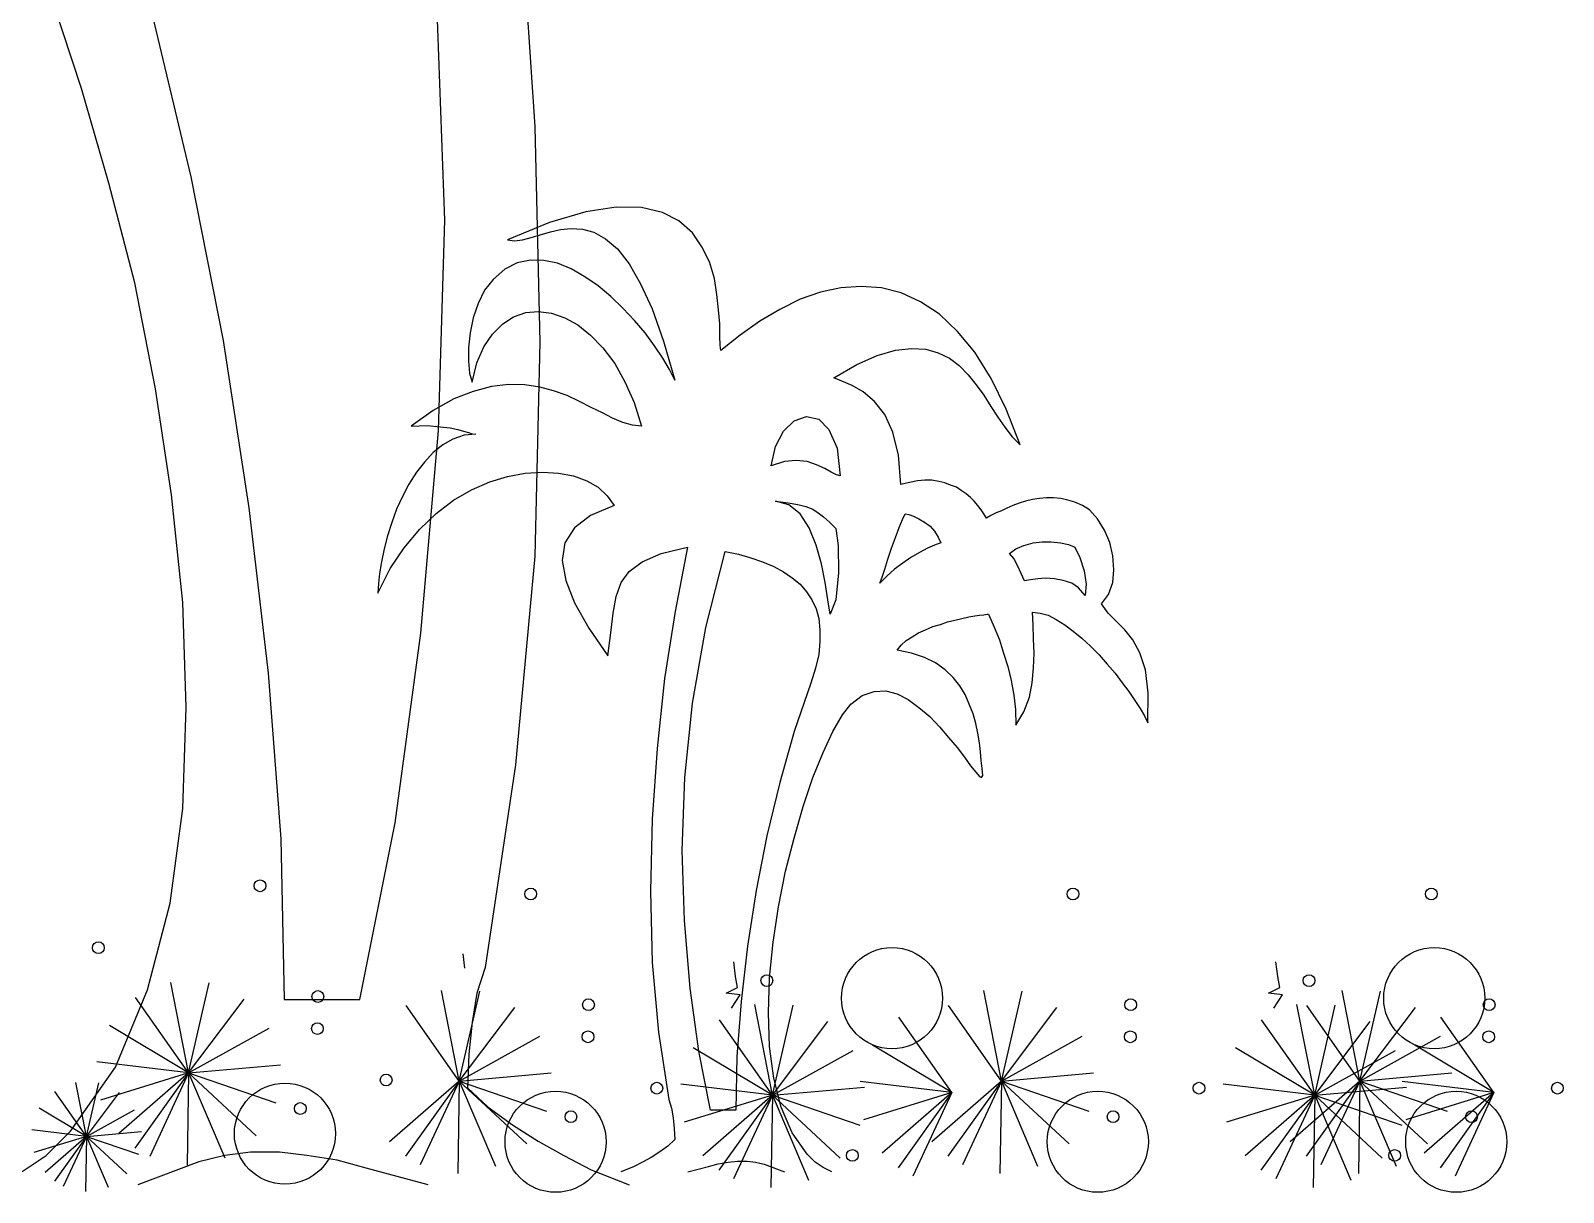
# Model space of a CAD drawing. Header units: millimetres. Extents: x 342.7 to 347.53, y 2574.37 to 2579.94.
# Drawn here: x 344.587 to 347.531, y 2574.367 to 2576.599 of the extents above; entities that cross this region are included whole.
import ezdxf

# ---------------------------------------------------------------- set-up
doc = ezdxf.new("R2010")
doc.units = ezdxf.units.MM
doc.header["$LTSCALE"] = 10
doc.layers.add('Vegetais', color=94, linetype='Continuous')

msp = doc.modelspace()

# ---------------------------------------------------------------- linework, layer by layer
at = {"layer": 'Vegetais', "color": 34}
for p, q in [((345.5274, 2576.8213), (345.5553, 2576.4138)), ((344.6847, 2576.488), (344.6292, 2576.6546)), ((344.7372, 2576.3058), (344.6847, 2576.488)), ((345.5553, 2576.4138), (345.5645, 2576.0001)), ((344.7866, 2576.1143), (344.7372, 2576.3058)), ((344.8267, 2575.9106), (344.7866, 2576.1143)), ((345.5645, 2576.0001), (345.5553, 2575.5896)), ((344.8576, 2575.7068), (344.8267, 2575.9106)), ((344.8792, 2575.5), (344.8576, 2575.7068)), ((345.5553, 2575.5896), (345.5182, 2575.1881)), ((345.8485, 2575.6064), (345.8249, 2575.4829)), ((344.8854, 2575.2993), (344.8792, 2575.5)), ((345.8249, 2575.4829), (345.8043, 2575.3543)), ((345.8043, 2575.3543), (345.7899, 2575.2195)), ((344.8792, 2575.1048), (344.8854, 2575.2993)), ((346.1274, 2575.2524), (346.146, 2575.2843)), ((346.1089, 2575.2123), (346.1274, 2575.2524)), ((345.7899, 2575.2195), (345.7806, 2575.0837)), ((346.0893, 2575.1639), (346.1089, 2575.2123)), ((345.5182, 2575.1881), (345.4595, 2574.7992)), ((346.0708, 2575.1084), (346.0893, 2575.1639)), ((344.8546, 2574.9227), (344.8792, 2575.1048)), ((345.7806, 2575.0837), (345.7776, 2574.9458)), ((346.0533, 2575.0477), (346.0708, 2575.1084)), ((346.0368, 2574.9838), (346.0533, 2575.0477)), ((346.0235, 2574.9159), (346.0368, 2574.9838)), ((345.7776, 2574.9458), (345.7806, 2574.8089)), ((344.8113, 2574.756), (344.8546, 2574.9227)), ((346.0132, 2574.848), (346.0235, 2574.9159)), ((345.7806, 2574.8089), (345.793, 2574.6751)), ((344.7496, 2574.6077), (344.8113, 2574.756)), ((345.793, 2574.6751), (345.8126, 2574.5455)), ((344.6631, 2574.4843), (344.7496, 2574.6077)), ((345.8177, 2574.529), (345.8208, 2574.5105)), ((344.6168, 2574.438), (344.6631, 2574.4843)), ((345.8239, 2574.4683), (345.8105, 2574.4559)), ((345.8228, 2574.4899), (345.8239, 2574.4683)), ((344.5705, 2574.4071), (344.6168, 2574.438)), ((345.7786, 2574.4343), (345.7621, 2574.425)), ((345.7951, 2574.4446), (345.7786, 2574.4343)), ((345.8105, 2574.4559), (345.7951, 2574.4446)), ((345.6633, 2574.4102), (345.7366, 2574.3816)), ((345.7446, 2574.4158), (345.7202, 2574.4063)), ((345.7621, 2574.425), (345.7446, 2574.4158))]:
    msp.add_line(p, q, dxfattribs=at)
at = {"layer": 'Vegetais'}
for p, q in [((345.7117, 2576.2599), (345.653, 2576.2507)), ((345.7601, 2576.2589), (345.7117, 2576.2599)), ((345.5831, 2576.2301), (345.5028, 2576.1972)), ((345.653, 2576.2507), (345.5831, 2576.2301)), ((345.8002, 2576.2497), (345.7601, 2576.2589)), ((345.8321, 2576.2332), (345.8002, 2576.2497)), ((345.8578, 2576.2105), (345.8321, 2576.2332)), ((345.5316, 2576.1972), (345.5481, 2576.2013)), ((345.5481, 2576.2013), (345.5656, 2576.2064)), ((345.5656, 2576.2064), (345.5851, 2576.2126)), ((345.5851, 2576.2126), (345.6047, 2576.2167)), ((345.6047, 2576.2167), (345.6252, 2576.2188)), ((345.6252, 2576.2188), (345.6469, 2576.2177)), ((345.6469, 2576.2177), (345.6685, 2576.2116)), ((345.6685, 2576.2116), (345.6911, 2576.1992)), ((345.8763, 2576.1838), (345.8578, 2576.2105)), ((345.5028, 2576.1972), (345.5162, 2576.1951)), ((345.5162, 2576.1951), (345.5316, 2576.1972)), ((345.6911, 2576.1992), (345.7138, 2576.1797)), ((345.7138, 2576.1797), (345.7364, 2576.1508)), ((345.8907, 2576.155), (345.8763, 2576.1838)), ((345.5213, 2576.1529), (345.4977, 2576.1405)), ((345.547, 2576.158), (345.5213, 2576.1529)), ((345.5728, 2576.157), (345.547, 2576.158)), ((345.5985, 2576.1519), (345.5728, 2576.157)), ((345.6252, 2576.1416), (345.5985, 2576.1519)), ((345.651, 2576.1262), (345.6252, 2576.1416)), ((345.7364, 2576.1508), (345.758, 2576.1128)), ((345.9, 2576.123), (345.8907, 2576.155)), ((345.475, 2576.121), (345.4585, 2576.1004)), ((345.4977, 2576.1405), (345.475, 2576.121)), ((345.6767, 2576.1087), (345.651, 2576.1262)), ((345.758, 2576.1128), (345.7806, 2576.0644)), ((345.9051, 2576.0922), (345.9, 2576.123)), ((345.4585, 2576.1004), (345.4462, 2576.0747)), ((345.7014, 2576.0881), (345.6767, 2576.1087)), ((345.7251, 2576.0654), (345.7014, 2576.0881)), ((345.9082, 2576.0623), (345.9051, 2576.0922)), ((346.0646, 2576.0829), (346.0255, 2576.0634)), ((346.1038, 2576.0963), (346.0646, 2576.0829)), ((346.1429, 2576.1045), (346.1038, 2576.0963)), ((346.182, 2576.1076), (346.1429, 2576.1045)), ((346.2211, 2576.1045), (346.182, 2576.1076)), ((346.2591, 2576.0953), (346.2211, 2576.1045)), ((346.2962, 2576.0778), (346.2591, 2576.0953)), ((345.4462, 2576.0747), (345.4369, 2576.0469)), ((345.5141, 2576.049), (345.5378, 2576.0572)), ((345.5378, 2576.0572), (345.5615, 2576.0593)), ((345.5615, 2576.0593), (345.5872, 2576.0562)), ((345.5872, 2576.0562), (345.6129, 2576.0469)), ((345.7467, 2576.0418), (345.7251, 2576.0654)), ((345.7806, 2576.0644), (345.8023, 2576.0026)), ((345.9103, 2576.0356), (345.9082, 2576.0623)), ((346.0255, 2576.0634), (345.9875, 2576.0408)), ((346.3322, 2576.0541), (346.2962, 2576.0778)), ((346.3672, 2576.0212), (346.3322, 2576.0541)), ((345.4369, 2576.0469), (345.4308, 2576.0181)), ((345.474, 2576.016), (345.4935, 2576.0356)), ((345.4935, 2576.0356), (345.5141, 2576.049)), ((345.6129, 2576.0469), (345.6376, 2576.0335)), ((345.6376, 2576.0335), (345.6623, 2576.014)), ((345.7673, 2576.0181), (345.7467, 2576.0418)), ((345.9103, 2576.0119), (345.9103, 2576.0356)), ((345.9875, 2576.0408), (345.9494, 2576.014)), ((345.4308, 2576.0181), (345.4277, 2575.9893)), ((345.4575, 2575.9913), (345.474, 2576.016)), ((345.6623, 2576.014), (345.686, 2575.9893)), ((345.7848, 2575.9934), (345.7673, 2576.0181)), ((345.8023, 2576.0026), (345.8239, 2575.9275)), ((345.9113, 2575.9944), (345.9103, 2576.0119)), ((345.9123, 2575.9841), (345.9113, 2575.9944)), ((345.9494, 2576.014), (345.9123, 2575.9841)), ((346.4001, 2575.9811), (346.3672, 2576.0212)), ((345.4277, 2575.9893), (345.4277, 2575.9636)), ((345.4441, 2575.9605), (345.4575, 2575.9913)), ((345.686, 2575.9893), (345.7086, 2575.9594)), ((345.8012, 2575.9697), (345.7848, 2575.9934)), ((345.8136, 2575.9481), (345.8012, 2575.9697)), ((346.1737, 2575.9574), (346.2128, 2575.9749)), ((346.2128, 2575.9749), (346.2478, 2575.9851)), ((346.2478, 2575.9851), (346.2787, 2575.9883)), ((346.2787, 2575.9883), (346.3065, 2575.9872)), ((346.3065, 2575.9872), (346.3301, 2575.98)), ((346.3301, 2575.98), (346.3518, 2575.9697)), ((346.3518, 2575.9697), (346.3703, 2575.9553)), ((346.432, 2575.9306), (346.4001, 2575.9811)), ((345.4277, 2575.9636), (345.4297, 2575.9409)), ((345.4297, 2575.9409), (345.4349, 2575.9234)), ((345.4349, 2575.9234), (345.4441, 2575.9605)), ((345.7086, 2575.9594), (345.7282, 2575.9244)), ((345.8239, 2575.9275), (345.8136, 2575.9481)), ((346.1295, 2575.9316), (346.1737, 2575.9574)), ((346.3703, 2575.9553), (346.3878, 2575.9378)), ((346.3878, 2575.9378), (346.4032, 2575.9183)), ((345.4369, 2575.9059), (345.3999, 2575.8915)), ((345.4719, 2575.9152), (345.4369, 2575.9059)), ((345.5048, 2575.9193), (345.4719, 2575.9152)), ((345.5357, 2575.9183), (345.5048, 2575.9193)), ((345.5645, 2575.9142), (345.5357, 2575.9183)), ((345.5913, 2575.9069), (345.5645, 2575.9142)), ((345.617, 2575.8977), (345.5913, 2575.9069)), ((345.7282, 2575.9244), (345.7457, 2575.8843)), ((346.1449, 2575.9255), (346.1295, 2575.9316)), ((346.1645, 2575.9172), (346.1449, 2575.9255)), ((346.1861, 2575.9049), (346.1645, 2575.9172)), ((346.4032, 2575.9183), (346.4176, 2575.8987)), ((346.4608, 2575.8719), (346.432, 2575.9306)), ((345.3999, 2575.8915), (345.3598, 2575.8689)), ((345.6407, 2575.8864), (345.617, 2575.8977)), ((345.6634, 2575.875), (345.6407, 2575.8864)), ((345.7457, 2575.8843), (345.7601, 2575.839)), ((346.2077, 2575.8864), (346.1861, 2575.9049)), ((346.2272, 2575.8617), (346.2077, 2575.8864)), ((346.4176, 2575.8987), (346.431, 2575.8771)), ((346.431, 2575.8771), (346.4444, 2575.8565)), ((345.3598, 2575.8689), (345.3176, 2575.839)), ((345.6849, 2575.8647), (345.6634, 2575.875)), ((345.7045, 2575.8545), (345.6849, 2575.8647)), ((345.7241, 2575.8462), (345.7045, 2575.8545)), ((346.0328, 2575.8297), (346.0533, 2575.8493)), ((346.0533, 2575.8493), (346.077, 2575.8576)), ((346.077, 2575.8576), (346.1007, 2575.8524)), ((346.1007, 2575.8524), (346.1202, 2575.8329)), ((346.2427, 2575.8277), (346.2272, 2575.8617)), ((346.4444, 2575.8565), (346.4578, 2575.837)), ((346.4876, 2575.803), (346.4608, 2575.8719)), ((345.3176, 2575.839), (345.3484, 2575.8401)), ((345.3484, 2575.8401), (345.3731, 2575.838)), ((345.3731, 2575.838), (345.3927, 2575.8359)), ((345.3927, 2575.8359), (345.4071, 2575.8329)), ((345.4194, 2575.8215), (345.3978, 2575.8143)), ((345.4071, 2575.8329), (345.4184, 2575.8297)), ((345.4184, 2575.8297), (345.4277, 2575.8267)), ((345.4421, 2575.8236), (345.4194, 2575.8215)), ((345.4277, 2575.8267), (345.4349, 2575.8246)), ((345.4349, 2575.8246), (345.4421, 2575.8236)), ((345.7426, 2575.8411), (345.7241, 2575.8462)), ((345.7601, 2575.839), (345.7426, 2575.8411)), ((346.0173, 2575.7999), (346.0328, 2575.8297)), ((346.1202, 2575.8329), (346.1357, 2575.7968)), ((346.254, 2575.7835), (346.2427, 2575.8277)), ((346.4578, 2575.837), (346.4722, 2575.8184)), ((346.4722, 2575.8184), (346.4876, 2575.803)), ((345.3598, 2575.7886), (345.3433, 2575.7701)), ((345.3783, 2575.803), (345.3598, 2575.7886)), ((345.3978, 2575.8143), (345.3783, 2575.803)), ((346.0091, 2575.7629), (346.0173, 2575.7999)), ((346.1357, 2575.7968), (346.1418, 2575.7433)), ((345.3433, 2575.7701), (345.3279, 2575.7505)), ((346.0348, 2575.7711), (346.0091, 2575.7629)), ((346.0575, 2575.7732), (346.0348, 2575.7711)), ((346.078, 2575.7711), (346.0575, 2575.7732)), ((346.0965, 2575.7649), (346.078, 2575.7711)), ((346.112, 2575.7577), (346.0965, 2575.7649)), ((346.2581, 2575.7268), (346.254, 2575.7835)), ((345.3279, 2575.7505), (345.3134, 2575.7279)), ((345.4338, 2575.7166), (345.4688, 2575.732)), ((345.4688, 2575.732), (345.5028, 2575.7423)), ((345.5028, 2575.7423), (345.5368, 2575.7485)), ((345.5368, 2575.7485), (345.5697, 2575.7505)), ((345.5697, 2575.7505), (345.6006, 2575.7485)), ((345.6006, 2575.7485), (345.6294, 2575.7433)), ((345.6294, 2575.7433), (345.6551, 2575.734)), ((345.6551, 2575.734), (345.6767, 2575.7217)), ((346.1243, 2575.7505), (346.112, 2575.7577)), ((346.1346, 2575.7454), (346.1243, 2575.7505)), ((346.1418, 2575.7433), (346.1346, 2575.7454)), ((346.2746, 2575.731), (346.2581, 2575.7268)), ((346.29, 2575.734), (346.2746, 2575.731)), ((346.3044, 2575.7351), (346.29, 2575.734)), ((346.3178, 2575.7351), (346.3044, 2575.7351)), ((346.3312, 2575.733), (346.3178, 2575.7351)), ((346.3425, 2575.73), (346.3312, 2575.733)), ((346.3538, 2575.7258), (346.3425, 2575.73)), ((345.3011, 2575.7042), (345.2898, 2575.6795)), ((345.3134, 2575.7279), (345.3011, 2575.7042)), ((345.3988, 2575.697), (345.4338, 2575.7166)), ((345.6767, 2575.7217), (345.6942, 2575.7053)), ((345.6942, 2575.7053), (345.7076, 2575.6867)), ((346.3651, 2575.7217), (346.3538, 2575.7258)), ((346.3744, 2575.7155), (346.3651, 2575.7217)), ((346.3837, 2575.7093), (346.3744, 2575.7155)), ((346.3919, 2575.7022), (346.3837, 2575.7093)), ((346.3991, 2575.695), (346.3919, 2575.7022)), ((346.5247, 2575.7001), (346.5113, 2575.698)), ((346.538, 2575.7011), (346.5247, 2575.7001)), ((346.5514, 2575.7011), (346.538, 2575.7011)), ((346.5658, 2575.7001), (346.5514, 2575.7011)), ((346.5792, 2575.697), (346.5658, 2575.7001)), ((345.2898, 2575.6795), (345.2805, 2575.6538)), ((345.334, 2575.6414), (345.3659, 2575.6713)), ((345.3659, 2575.6713), (345.3988, 2575.697)), ((345.7076, 2575.6867), (345.6623, 2575.6672)), ((346.0173, 2575.695), (346.042, 2575.6919)), ((346.043, 2575.6878), (346.0173, 2575.695)), ((346.042, 2575.6919), (346.0605, 2575.6888)), ((346.0646, 2575.6703), (346.043, 2575.6878)), ((346.0605, 2575.6888), (346.076, 2575.6847)), ((346.076, 2575.6847), (346.0893, 2575.6795)), ((346.0893, 2575.6795), (346.0996, 2575.6723)), ((346.0996, 2575.6723), (346.1099, 2575.6651)), ((346.4063, 2575.6867), (346.3991, 2575.695)), ((346.4125, 2575.6785), (346.4063, 2575.6867)), ((346.4176, 2575.6703), (346.4125, 2575.6785)), ((346.4413, 2575.6723), (346.431, 2575.6672)), ((346.4516, 2575.6764), (346.4413, 2575.6723)), ((346.4619, 2575.6816), (346.4516, 2575.6764)), ((346.4732, 2575.6867), (346.4619, 2575.6816)), ((346.4855, 2575.6908), (346.4732, 2575.6867)), ((346.4979, 2575.695), (346.4855, 2575.6908)), ((346.5113, 2575.698), (346.4979, 2575.695)), ((346.5926, 2575.6929), (346.5792, 2575.697)), ((346.607, 2575.6867), (346.5926, 2575.6929)), ((346.6204, 2575.6785), (346.607, 2575.6867)), ((346.6358, 2575.661), (346.6204, 2575.6785)), ((345.2805, 2575.6538), (345.2723, 2575.6281)), ((345.3042, 2575.6054), (345.334, 2575.6414)), ((345.6314, 2575.6435), (345.6129, 2575.6147)), ((345.6623, 2575.6672), (345.6314, 2575.6435)), ((346.0821, 2575.6435), (346.0646, 2575.6703)), ((346.0955, 2575.6106), (346.0821, 2575.6435)), ((346.1099, 2575.6651), (346.1212, 2575.6548)), ((346.1212, 2575.6548), (346.1336, 2575.6425)), ((346.1336, 2575.6425), (346.1377, 2575.6095)), ((346.2478, 2575.625), (346.255, 2575.6445)), ((346.255, 2575.6445), (346.2612, 2575.66)), ((346.2612, 2575.66), (346.2664, 2575.6703)), ((346.2664, 2575.6703), (346.2736, 2575.6692)), ((346.2736, 2575.6692), (346.2828, 2575.6661)), ((346.2828, 2575.6661), (346.2931, 2575.661)), ((346.2931, 2575.661), (346.3034, 2575.6548)), ((346.3034, 2575.6548), (346.3147, 2575.6466)), ((346.3147, 2575.6466), (346.3229, 2575.6373)), ((346.4228, 2575.662), (346.4176, 2575.6703)), ((346.431, 2575.6672), (346.4228, 2575.662)), ((346.6492, 2575.6394), (346.6358, 2575.661)), ((345.2723, 2575.6281), (345.2661, 2575.6034)), ((345.6129, 2575.6147), (345.6077, 2575.5807)), ((346.2406, 2575.6044), (346.2478, 2575.625)), ((346.3229, 2575.6373), (346.3301, 2575.626)), ((346.3353, 2575.6147), (346.3229, 2575.6106)), ((346.3301, 2575.626), (346.3353, 2575.6147)), ((346.4948, 2575.6095), (346.5123, 2575.6147)), ((346.5123, 2575.6147), (346.5298, 2575.6168)), ((346.5298, 2575.6168), (346.5473, 2575.6168)), ((346.5473, 2575.6168), (346.5648, 2575.6147)), ((346.5648, 2575.6147), (346.5802, 2575.6116)), ((346.5802, 2575.6116), (346.5926, 2575.6064)), ((346.6595, 2575.6157), (346.6492, 2575.6394)), ((346.6656, 2575.59), (346.6595, 2575.6157)), ((345.2661, 2575.6034), (345.2609, 2575.5786)), ((345.2774, 2575.5653), (345.3042, 2575.6054)), ((345.7611, 2575.5786), (345.7981, 2575.5941)), ((345.7981, 2575.5941), (345.8485, 2575.6064)), ((346.1058, 2575.5746), (346.0955, 2575.6106)), ((346.1377, 2575.6095), (346.1387, 2575.5571)), ((346.2272, 2575.5643), (346.2334, 2575.5838)), ((346.2334, 2575.5838), (346.2406, 2575.6044)), ((346.2777, 2575.5869), (346.2622, 2575.5756)), ((346.2941, 2575.5961), (346.2777, 2575.5869)), ((346.3096, 2575.6044), (346.2941, 2575.5961)), ((346.3229, 2575.6106), (346.3096, 2575.6044)), ((346.467, 2575.5941), (346.4794, 2575.6034)), ((346.4753, 2575.5848), (346.467, 2575.5941)), ((346.4825, 2575.5715), (346.4753, 2575.5848)), ((346.4794, 2575.6034), (346.4948, 2575.6095)), ((346.5926, 2575.6064), (346.6018, 2575.5869)), ((346.6018, 2575.5869), (346.6101, 2575.5612)), ((346.6677, 2575.5632), (346.6656, 2575.59)), ((345.2537, 2575.5179), (345.2774, 2575.5653)), ((345.2569, 2575.556), (345.2548, 2575.5365)), ((345.2609, 2575.5786), (345.2569, 2575.556)), ((345.6077, 2575.5807), (345.615, 2575.5426)), ((345.7209, 2575.5385), (345.7364, 2575.5601)), ((345.7364, 2575.5601), (345.7611, 2575.5786)), ((346.113, 2575.5385), (346.1058, 2575.5746)), ((346.1387, 2575.5571), (346.1336, 2575.5056)), ((346.2221, 2575.5488), (346.2272, 2575.5643)), ((346.2458, 2575.5643), (346.2314, 2575.5509)), ((346.2622, 2575.5756), (346.2458, 2575.5643)), ((346.4897, 2575.556), (346.4825, 2575.5715)), ((346.4958, 2575.5416), (346.4897, 2575.556)), ((346.6101, 2575.5612), (346.6142, 2575.5354)), ((346.6656, 2575.5385), (346.6677, 2575.5632)), ((345.2548, 2575.5365), (345.2537, 2575.5179)), ((345.615, 2575.5426), (345.6314, 2575.4994)), ((345.7117, 2575.5118), (345.7209, 2575.5385)), ((346.1182, 2575.5056), (346.113, 2575.5385)), ((346.2314, 2575.5509), (346.218, 2575.5375)), ((346.218, 2575.5375), (346.2221, 2575.5488)), ((346.5072, 2575.5437), (346.4958, 2575.5416)), ((346.5215, 2575.5457), (346.5072, 2575.5437)), ((346.537, 2575.5468), (346.5215, 2575.5457)), ((346.5535, 2575.5457), (346.537, 2575.5468)), ((346.5699, 2575.5426), (346.5535, 2575.5457)), ((346.5864, 2575.5375), (346.5699, 2575.5426)), ((346.5998, 2575.5282), (346.5864, 2575.5375)), ((346.6121, 2575.5138), (346.5998, 2575.5282)), ((346.6142, 2575.5354), (346.6121, 2575.5138)), ((346.6574, 2575.5159), (346.6656, 2575.5385)), ((345.6314, 2575.4994), (345.6592, 2575.4511)), ((345.7055, 2575.4799), (345.7117, 2575.5118)), ((346.1223, 2575.4778), (346.1182, 2575.5056)), ((346.1336, 2575.5056), (346.1223, 2575.4778)), ((346.644, 2575.4974), (346.6574, 2575.5159)), ((346.6564, 2575.4799), (346.644, 2575.4974)), ((345.7014, 2575.4418), (345.7055, 2575.4799)), ((346.3476, 2575.4634), (346.3621, 2575.4665)), ((346.3621, 2575.4665), (346.3754, 2575.4696)), ((346.3754, 2575.4696), (346.3888, 2575.4727)), ((346.3888, 2575.4727), (346.4001, 2575.4747)), ((346.4001, 2575.4747), (346.4094, 2575.4757)), ((346.4094, 2575.4757), (346.4176, 2575.4768)), ((346.4176, 2575.4768), (346.4238, 2575.4778)), ((346.4238, 2575.4778), (346.4269, 2575.4778)), ((346.4269, 2575.4778), (346.4372, 2575.4531)), ((346.5113, 2575.4819), (346.5257, 2575.4799)), ((346.5123, 2575.4572), (346.5113, 2575.4819)), ((346.5257, 2575.4799), (346.5411, 2575.4757)), ((346.5411, 2575.4757), (346.5565, 2575.4675)), ((346.5565, 2575.4675), (346.573, 2575.4572)), ((346.6718, 2575.4644), (346.6564, 2575.4799)), ((346.6883, 2575.448), (346.6718, 2575.4644)), ((345.6592, 2575.4511), (345.6952, 2575.3975)), ((345.6952, 2575.3975), (345.7014, 2575.4418)), ((346.2797, 2575.4346), (346.2921, 2575.4418)), ((346.2921, 2575.4418), (346.3054, 2575.448)), ((346.3054, 2575.448), (346.3199, 2575.4542)), ((346.3199, 2575.4542), (346.3343, 2575.4582)), ((346.3343, 2575.4582), (346.3476, 2575.4634)), ((346.4372, 2575.4531), (346.4475, 2575.4284)), ((346.5133, 2575.4305), (346.5123, 2575.4572)), ((346.573, 2575.4572), (346.5895, 2575.4449)), ((346.5895, 2575.4449), (346.606, 2575.4315)), ((346.7037, 2575.4284), (346.6883, 2575.448)), ((346.2509, 2575.4089), (346.2591, 2575.4181)), ((346.2787, 2575.4027), (346.2509, 2575.4089)), ((346.2591, 2575.4181), (346.2684, 2575.4274)), ((346.2684, 2575.4274), (346.2797, 2575.4346)), ((346.4475, 2575.4284), (346.4557, 2575.4027)), ((346.5144, 2575.4027), (346.5133, 2575.4305)), ((346.606, 2575.4315), (346.6224, 2575.4161)), ((346.6224, 2575.4161), (346.6389, 2575.3996)), ((346.7171, 2575.4037), (346.7037, 2575.4284)), ((346.3034, 2575.3945), (346.2787, 2575.4027)), ((346.325, 2575.3842), (346.3034, 2575.3945)), ((346.3436, 2575.3708), (346.325, 2575.3842)), ((346.4557, 2575.4027), (346.464, 2575.377)), ((346.464, 2575.377), (346.4701, 2575.3502)), ((346.5133, 2575.3749), (346.5144, 2575.4027)), ((346.6389, 2575.3996), (346.6543, 2575.3821)), ((346.6543, 2575.3821), (346.6698, 2575.3646)), ((346.7284, 2575.3708), (346.7171, 2575.4037)), ((346.359, 2575.3564), (346.3436, 2575.3708)), ((346.3713, 2575.3399), (346.359, 2575.3564)), ((346.4701, 2575.3502), (346.4753, 2575.3224)), ((346.5102, 2575.3461), (346.5133, 2575.3749)), ((346.6698, 2575.3646), (346.6831, 2575.3461)), ((346.7336, 2575.3265), (346.7284, 2575.3708)), ((346.1624, 2575.3049), (346.184, 2575.3214)), ((346.184, 2575.3214), (346.2067, 2575.3296)), ((346.2067, 2575.3296), (346.2293, 2575.3307)), ((346.2293, 2575.3307), (346.2509, 2575.3245)), ((346.2509, 2575.3245), (346.2725, 2575.3142)), ((346.3816, 2575.3235), (346.3713, 2575.3399)), ((346.3898, 2575.3049), (346.3816, 2575.3235)), ((346.4753, 2575.3224), (346.4783, 2575.2946)), ((346.4948, 2575.2905), (346.5051, 2575.3183)), ((346.5051, 2575.3183), (346.5102, 2575.3461)), ((346.6831, 2575.3461), (346.6965, 2575.3296)), ((346.6965, 2575.3296), (346.7078, 2575.3121)), ((346.7326, 2575.2689), (346.7336, 2575.3265)), ((346.146, 2575.2843), (346.1624, 2575.3049)), ((346.2725, 2575.3142), (346.2931, 2575.2988)), ((346.2931, 2575.2988), (346.3137, 2575.2813)), ((346.3971, 2575.2864), (346.3898, 2575.3049)), ((346.4783, 2575.2946), (346.4794, 2575.2648)), ((346.4794, 2575.2648), (346.4948, 2575.2905)), ((346.7078, 2575.3121), (346.7181, 2575.2967)), ((346.7181, 2575.2967), (346.7264, 2575.2823)), ((346.3137, 2575.2813), (346.3322, 2575.2617)), ((346.3322, 2575.2617), (346.3497, 2575.2411)), ((346.4022, 2575.2679), (346.3971, 2575.2864)), ((346.4063, 2575.2493), (346.4022, 2575.2679)), ((346.7264, 2575.2823), (346.7326, 2575.2689)), ((346.3497, 2575.2411), (346.3662, 2575.2216)), ((346.4094, 2575.2308), (346.4063, 2575.2493)), ((346.4115, 2575.2133), (346.4094, 2575.2308)), ((346.3662, 2575.2216), (346.3806, 2575.2031)), ((346.3806, 2575.2031), (346.3919, 2575.1866)), ((346.4125, 2575.1969), (346.4115, 2575.2133)), ((346.3919, 2575.1866), (346.4022, 2575.1742)), ((346.4022, 2575.1742), (346.4094, 2575.166)), ((346.4145, 2575.1814), (346.4125, 2575.1969)), ((346.4156, 2575.1681), (346.4145, 2575.1814)), ((346.4094, 2575.166), (346.4135, 2575.1639)), ((346.4135, 2575.1639), (346.4156, 2575.1681)), ((346.006, 2574.7791), (346.0132, 2574.848)), ((345.4207, 2574.7977), (345.4173, 2574.8255)), ((345.4595, 2574.7992), (345.4441, 2574.7498)), ((345.9406, 2574.7819), (345.9372, 2574.8098)), ((346.9821, 2574.7819), (346.9787, 2574.8098)), ((344.8901, 2574.5965), (344.8561, 2574.7705)), ((344.8901, 2574.5965), (344.9298, 2574.7693)), ((345.9228, 2574.7499), (345.9448, 2574.7608)), ((345.9448, 2574.7608), (345.9406, 2574.7819)), ((346.0039, 2574.7122), (346.006, 2574.7791)), ((346.9644, 2574.7499), (346.9864, 2574.7608)), ((346.9864, 2574.7608), (346.9821, 2574.7819)), ((344.8901, 2574.5965), (344.7882, 2574.7416)), ((344.8901, 2574.5965), (344.9967, 2574.7382)), ((345.41, 2574.5807), (345.3759, 2574.7548)), ((345.41, 2574.5807), (345.4497, 2574.7536)), ((345.4441, 2574.7498), (345.4348, 2574.6942)), ((345.9499, 2574.7465), (345.9228, 2574.7499)), ((345.933, 2574.7212), (345.9499, 2574.7465)), ((346.4515, 2574.5807), (346.4175, 2574.7548)), ((346.4515, 2574.5807), (346.4912, 2574.7536)), ((346.9915, 2574.7465), (346.9644, 2574.7499)), ((346.9746, 2574.7212), (346.9915, 2574.7465)), ((347.14, 2574.5807), (347.106, 2574.7548)), ((347.14, 2574.5807), (347.1797, 2574.7536)), ((345.41, 2574.5807), (345.3081, 2574.7259)), ((345.41, 2574.5807), (345.5165, 2574.7225)), ((346.0116, 2574.5537), (345.9097, 2574.6988)), ((346.0116, 2574.5537), (345.9775, 2574.7277)), ((346.006, 2574.6473), (346.0039, 2574.7122)), ((346.0116, 2574.5537), (346.0513, 2574.7265)), ((346.356, 2574.5587), (346.2541, 2574.7038)), ((346.4515, 2574.5807), (346.3496, 2574.7259)), ((346.4515, 2574.5807), (346.5581, 2574.7225)), ((347.0532, 2574.5537), (346.9513, 2574.6988)), ((347.0532, 2574.5537), (347.0191, 2574.7277)), ((347.14, 2574.5807), (347.0381, 2574.7259)), ((347.0532, 2574.5537), (347.0928, 2574.7265)), ((347.14, 2574.5807), (347.2466, 2574.7225)), ((347.3975, 2574.5587), (347.2956, 2574.7038)), ((344.8901, 2574.5965), (344.738, 2574.6876)), ((344.8901, 2574.5965), (345.0451, 2574.6826)), ((345.4348, 2574.6942), (345.4286, 2574.6325)), ((346.0116, 2574.5537), (346.1182, 2574.6954)), ((347.0532, 2574.5537), (347.1597, 2574.6954)), ((345.41, 2574.5807), (345.565, 2574.6669)), ((346.0116, 2574.5537), (345.8595, 2574.6448)), ((346.0142, 2574.5866), (346.006, 2574.6473)), ((346.356, 2574.5587), (346.2038, 2574.6498)), ((346.4515, 2574.5807), (346.6065, 2574.6669)), ((347.0532, 2574.5537), (346.901, 2574.6448)), ((347.14, 2574.5807), (347.295, 2574.6669)), ((347.3975, 2574.5587), (347.2454, 2574.6498)), ((344.8901, 2574.5965), (344.7141, 2574.6179)), ((344.8901, 2574.5965), (345.0668, 2574.6121)), ((345.4286, 2574.6325), (345.4256, 2574.5676)), ((346.0116, 2574.5537), (346.1666, 2574.6398)), ((347.0532, 2574.5537), (347.2082, 2574.6398)), ((344.8901, 2574.5965), (344.7206, 2574.5444)), ((344.8901, 2574.5965), (344.7564, 2574.48)), ((344.8901, 2574.5965), (344.787, 2574.4522)), ((344.8901, 2574.5965), (344.8154, 2574.4357)), ((344.8901, 2574.5965), (344.8873, 2574.4192)), ((344.8901, 2574.5965), (345.0579, 2574.5389)), ((344.8901, 2574.5965), (345.02, 2574.4757)), ((344.8901, 2574.5965), (344.9596, 2574.4333)), ((345.41, 2574.5807), (345.5866, 2574.5964)), ((346.0286, 2574.531), (346.0142, 2574.5866)), ((346.4515, 2574.5807), (346.6282, 2574.5964)), ((347.14, 2574.5807), (347.3167, 2574.5964)), ((344.6941, 2574.4745), (344.6334, 2574.561)), ((344.6941, 2574.4745), (344.6738, 2574.5782)), ((344.6941, 2574.4745), (344.7177, 2574.5775)), ((344.6941, 2574.4745), (344.7576, 2574.5589)), ((345.41, 2574.5807), (345.2763, 2574.4642)), ((345.41, 2574.5807), (345.3068, 2574.4365)), ((345.41, 2574.5807), (345.3352, 2574.4199)), ((345.41, 2574.5807), (345.4071, 2574.4034)), ((345.41, 2574.5807), (345.4795, 2574.4176)), ((345.41, 2574.5807), (345.5398, 2574.46)), ((345.41, 2574.5807), (345.5777, 2574.5232)), ((345.4256, 2574.5676), (345.4657, 2574.5306)), ((346.0116, 2574.5537), (345.8356, 2574.5751)), ((346.0116, 2574.5537), (345.8421, 2574.5016)), ((346.0116, 2574.5537), (345.8779, 2574.4372)), ((346.0116, 2574.5537), (345.9084, 2574.4094)), ((346.0116, 2574.5537), (345.9369, 2574.3928)), ((346.0116, 2574.5537), (346.0087, 2574.3763)), ((346.0116, 2574.5537), (346.1883, 2574.5693)), ((346.0116, 2574.5537), (346.1794, 2574.4961)), ((346.0116, 2574.5537), (346.1415, 2574.4329)), ((346.0116, 2574.5537), (346.0811, 2574.3905)), ((346.356, 2574.5587), (346.1799, 2574.5801)), ((346.356, 2574.5587), (346.1864, 2574.5066)), ((346.356, 2574.5587), (346.2223, 2574.4422)), ((346.356, 2574.5587), (346.2528, 2574.4144)), ((346.356, 2574.5587), (346.2812, 2574.3979)), ((346.4515, 2574.5807), (346.3178, 2574.4642)), ((346.4515, 2574.5807), (346.3484, 2574.4365)), ((346.4515, 2574.5807), (346.3768, 2574.4199)), ((346.4515, 2574.5807), (346.4487, 2574.4034)), ((346.4515, 2574.5807), (346.521, 2574.4176)), ((346.4515, 2574.5807), (346.5814, 2574.46)), ((346.4515, 2574.5807), (346.6193, 2574.5232)), ((347.0532, 2574.5537), (346.8771, 2574.5751)), ((347.0532, 2574.5537), (346.8836, 2574.5016)), ((347.0532, 2574.5537), (346.9195, 2574.4372)), ((347.0532, 2574.5537), (346.95, 2574.4094)), ((347.0532, 2574.5537), (346.9784, 2574.3928)), ((347.14, 2574.5807), (347.0063, 2574.4642)), ((347.14, 2574.5807), (347.0369, 2574.4365)), ((347.0532, 2574.5537), (347.0503, 2574.3763)), ((347.0532, 2574.5537), (347.2298, 2574.5693)), ((347.0532, 2574.5537), (347.2209, 2574.4961)), ((347.0532, 2574.5537), (347.183, 2574.4329)), ((347.0532, 2574.5537), (347.1226, 2574.3905)), ((347.14, 2574.5807), (347.0653, 2574.4199)), ((347.14, 2574.5807), (347.1372, 2574.4034)), ((347.14, 2574.5807), (347.2095, 2574.4176)), ((347.14, 2574.5807), (347.2699, 2574.46)), ((347.14, 2574.5807), (347.3078, 2574.5232)), ((347.3975, 2574.5587), (347.2215, 2574.5801)), ((347.3975, 2574.5587), (347.228, 2574.5066)), ((347.3975, 2574.5587), (347.2638, 2574.4422)), ((347.3975, 2574.5587), (347.2944, 2574.4144)), ((347.3975, 2574.5587), (347.3228, 2574.3979)), ((344.6941, 2574.4745), (344.6034, 2574.5288)), ((344.6941, 2574.4745), (344.7865, 2574.5258)), ((345.4657, 2574.5306), (345.512, 2574.4967)), ((345.8126, 2574.5455), (345.8177, 2574.529)), ((346.0492, 2574.4816), (346.0286, 2574.531)), ((345.512, 2574.4967), (345.5614, 2574.4657)), ((345.8208, 2574.5105), (345.8228, 2574.4899)), ((344.6941, 2574.4745), (344.5892, 2574.4872)), ((344.6941, 2574.4745), (344.5931, 2574.4434)), ((344.6941, 2574.4745), (344.6144, 2574.405)), ((344.6941, 2574.4745), (344.6326, 2574.3885)), ((344.6941, 2574.4745), (344.6495, 2574.3786)), ((344.6941, 2574.4745), (344.6924, 2574.3688)), ((344.6941, 2574.4745), (344.7994, 2574.4838)), ((344.6941, 2574.4745), (344.7715, 2574.4025)), ((344.6941, 2574.4745), (344.7941, 2574.4402)), ((344.6941, 2574.4745), (344.7355, 2574.3772)), ((345.5614, 2574.4657), (345.6108, 2574.438)), ((346.078, 2574.4405), (346.0492, 2574.4816)), ((344.9595, 2574.438), (344.9101, 2574.4256)), ((345.0089, 2574.4442), (344.9595, 2574.438)), ((345.0645, 2574.4442), (345.0089, 2574.4442)), ((345.117, 2574.438), (345.0645, 2574.4442)), ((345.1756, 2574.4288), (345.117, 2574.438)), ((345.6108, 2574.438), (345.6633, 2574.4102)), ((346.0935, 2574.425), (346.078, 2574.4405)), ((344.9101, 2574.4256), (344.7923, 2574.3816)), ((345.2312, 2574.4133), (345.1756, 2574.4288)), ((345.3506, 2574.3816), (345.2312, 2574.4133)), ((345.8489, 2574.4063), (345.8887, 2574.4168)), ((345.8887, 2574.4168), (345.9072, 2574.422)), ((345.9072, 2574.422), (345.9267, 2574.425)), ((345.9267, 2574.425), (345.9442, 2574.4271)), ((345.9442, 2574.4271), (345.9628, 2574.4271)), ((345.9628, 2574.4271), (345.9792, 2574.425)), ((345.9792, 2574.425), (345.9957, 2574.4209)), ((345.9957, 2574.4209), (346.0349, 2574.4063)), ((346.1089, 2574.4148), (346.0935, 2574.425)), ((346.1259, 2574.4063), (346.1089, 2574.4148))]:
    msp.add_line(p, q, dxfattribs=at)
at = {"layer": 'Vegetais', "color": 34}
for points in [[(344.8205, 2576.6268), (344.8947, 2576.3181), (344.9564, 2576.0033), (345.0058, 2575.6822), (345.0429, 2575.3642), (345.0676, 2575.0462), (345.0737, 2574.7375), (345.2188, 2574.7375), (345.2867, 2575.0771), (345.3362, 2575.4414), (345.3701, 2575.8304), (345.3825, 2576.2347), (345.367, 2576.6546)], [(345.9206, 2575.5982), (345.9463, 2575.5931), (345.97, 2575.5859), (345.9926, 2575.5786), (346.0142, 2575.5694), (346.0328, 2575.5591), (346.0492, 2575.5478), (346.0646, 2575.5354), (346.077, 2575.521), (346.0873, 2575.5056), (346.0955, 2575.4881), (346.1007, 2575.4696), (346.1027, 2575.448), (346.1027, 2575.4253), (346.1007, 2575.4006), (346.0945, 2575.3739), (346.0852, 2575.345), (346.0533, 2575.2524), (346.0255, 2575.1547), (346.0008, 2575.0517), (345.9803, 2574.9468), (345.9638, 2574.8398), (345.9514, 2574.7338), (345.9432, 2574.6278), (345.9411, 2574.5249), (345.8928, 2574.5249), (345.8701, 2574.6381), (345.8537, 2574.7595), (345.8424, 2574.8892), (345.8382, 2575.024), (345.8434, 2575.1639), (345.8578, 2575.307), (345.8835, 2575.4521), (345.9206, 2575.5982)]]:
    msp.add_lwpolyline(points, dxfattribs=at)
at = {"layer": 'Vegetais'}
for centre, radius in [((345.0274, 2574.956), 0.0113), ((345.5473, 2574.9403), 0.0113), ((346.5888, 2574.9403), 0.0113), ((347.2773, 2574.9403), 0.0113), ((344.7169, 2574.837), 0.0113), ((346.2413, 2574.7401), 0.0971), ((347.2829, 2574.7401), 0.0971), ((346.0009, 2574.7739), 0.0113), ((347.0424, 2574.7739), 0.0113), ((345.1384, 2574.7433), 0.0113), ((345.6582, 2574.7275), 0.0113), ((346.6998, 2574.7275), 0.0113), ((347.3883, 2574.7275), 0.0113), ((345.1376, 2574.6817), 0.0113), ((345.6574, 2574.6659), 0.0113), ((346.699, 2574.6659), 0.0113), ((347.3874, 2574.6659), 0.0113), ((345.2696, 2574.5829), 0.0113), ((345.0752, 2574.4799), 0.0971), ((345.595, 2574.4642), 0.0971), ((345.7895, 2574.5672), 0.0113), ((346.6366, 2574.4642), 0.0971), ((346.831, 2574.5672), 0.0113), ((347.3251, 2574.4642), 0.0971), ((347.5195, 2574.5672), 0.0113), ((345.1046, 2574.5281), 0.0113), ((345.6245, 2574.5123), 0.0113), ((346.666, 2574.5123), 0.0113), ((347.3545, 2574.5123), 0.0113), ((346.1652, 2574.438), 0.0113), ((347.2068, 2574.438), 0.0113)]:
    msp.add_circle(centre, radius, dxfattribs=at)

doc.saveas('drawing.dxf')
